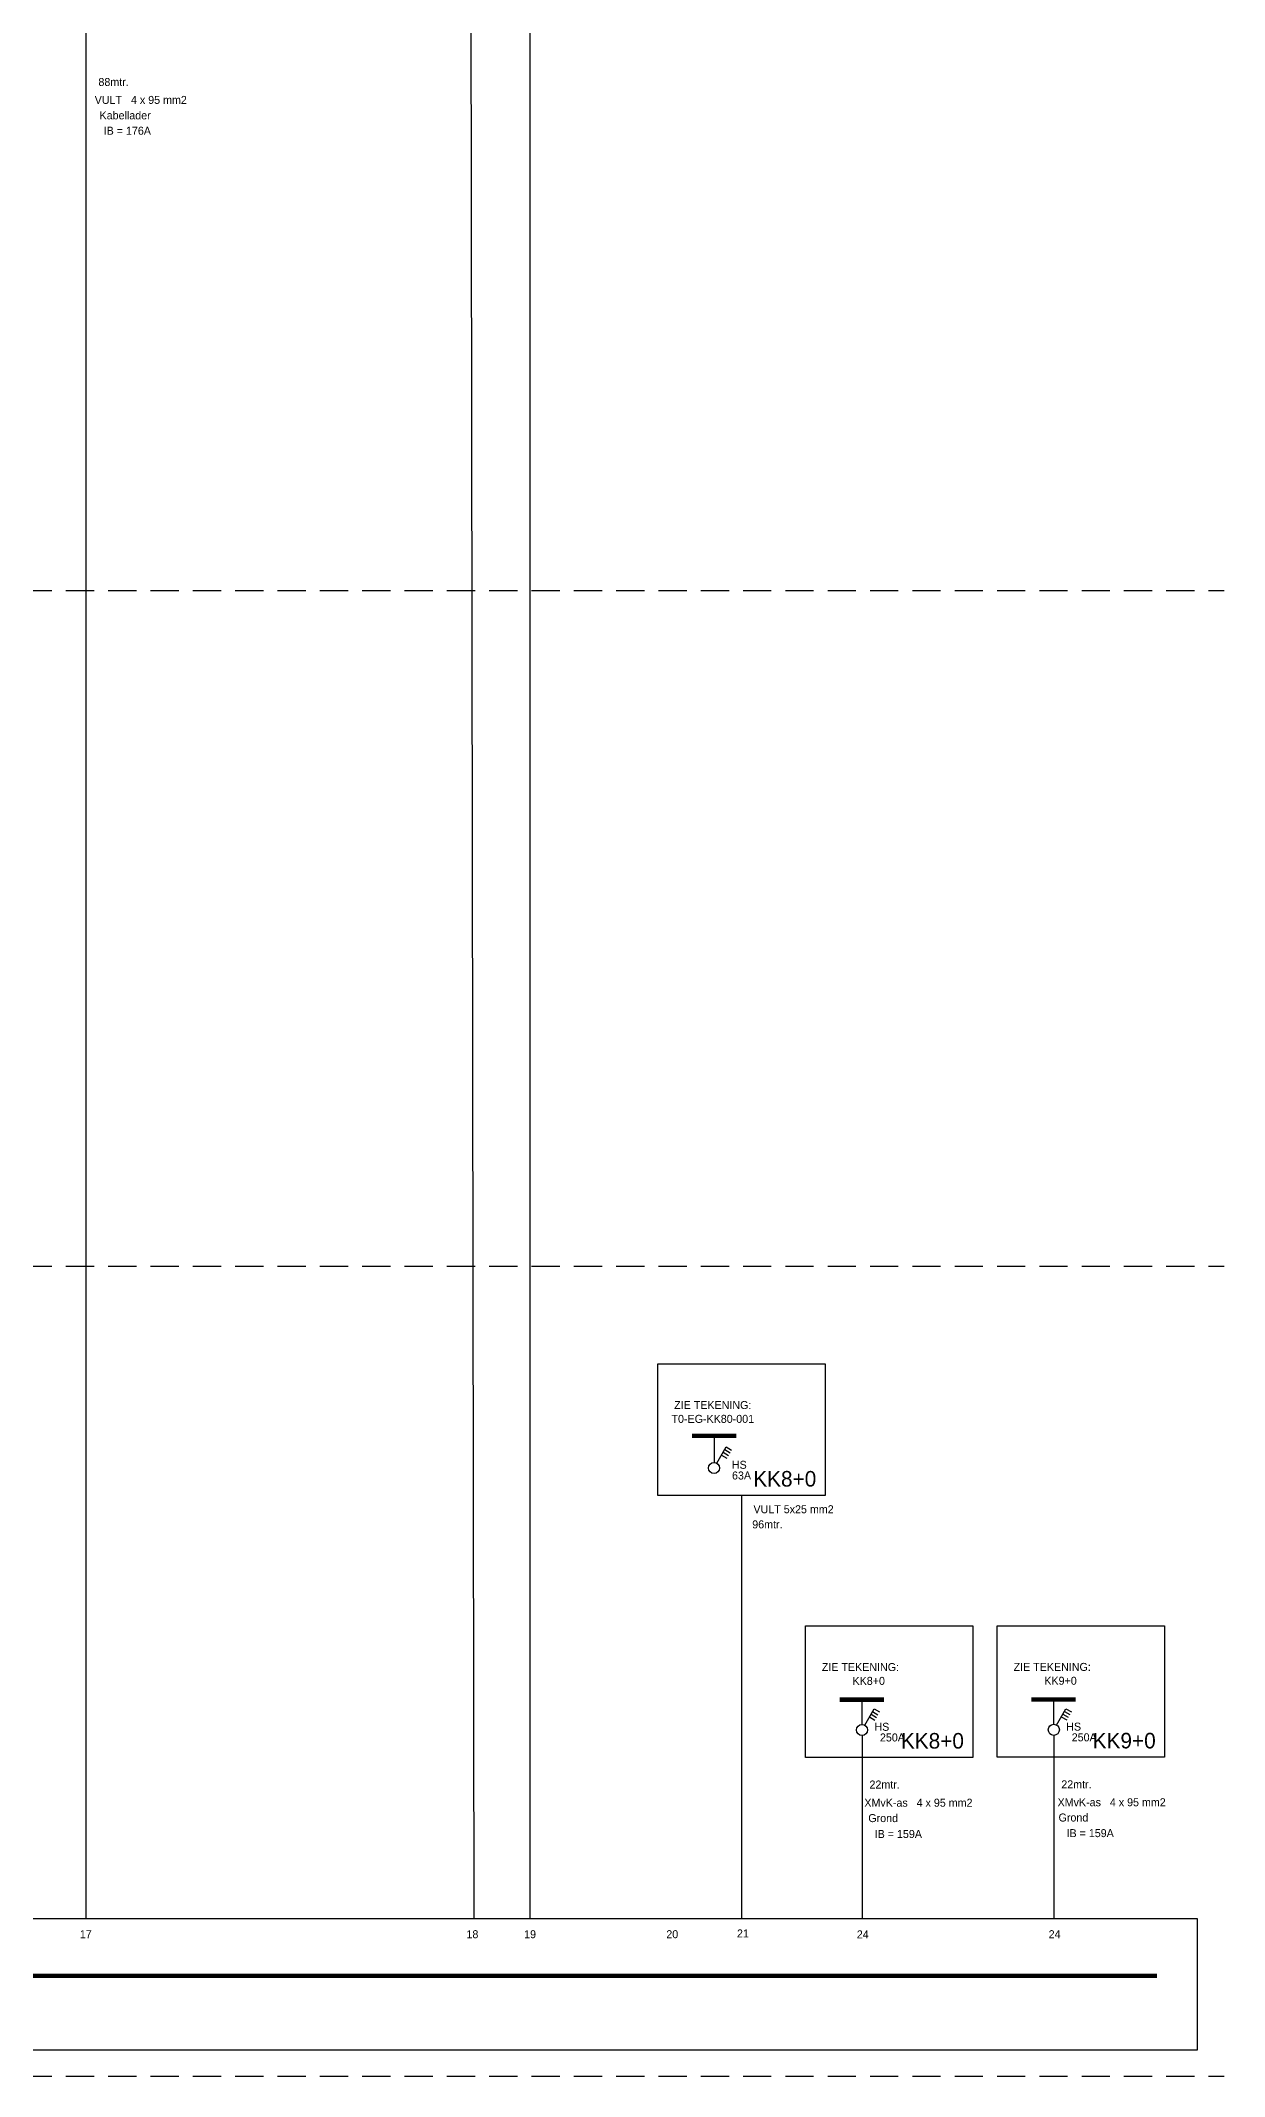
# Model space of a CAD drawing. Header units: millimetres. Extents: x 0 to 1470, y -33 to 858.
# Drawn here: x 1204 to 1470.4, y 0 to 457.9 of the extents above; entities that cross this region are included whole.
import ezdxf
from ezdxf.enums import TextEntityAlignment as Align

# ---------------------------------------------------------------- set-up
doc = ezdxf.new("R2010")
doc.units = ezdxf.units.MM
doc.linetypes.add('HIDDEN', pattern=[9.525, 6.35, -3.175])
doc.layers.get('0').update_dxf_attribs({"linetype": 'CONTINUOUS'})
for name, color, linetype in [('EL$1----', 3, 'CONTINUOUS'), ('EL$1----_HKL', 3, 'CONTINUOUS'), ('EL-62-BLK', 3, 'CONTINUOUS'), ('EL6311--', 3, 'CONTINUOUS')]:
    doc.layers.add(name, color=color, linetype=linetype)
doc.styles.add('BURO-018', font='BUROFONT.shx', dxfattribs={"height": 1.8})
doc.styles.add('BURO-025', font='BUROFONT.shx', dxfattribs={"height": 2.5})
doc.styles.add('BURO-035', font='BUROFONT.shx', dxfattribs={"height": 3.5})

# ---------------------------------------------------------------- blocks, each defined once
blk = doc.blocks.new('1114A3A')
at = {"color": 0, "linetype": 'Continuous'}
for p, q in [((0.62, 1.08), (2.74, 4.75)), ((2.74, 4.75), (3.95, 4.05)), ((1.69, 2.93), (2.9, 2.23)), ((2.04, 3.54), (3.25, 2.84)), ((2.39, 4.14), (3.6, 3.44))]:
    blk.add_line(p, q, dxfattribs=at)
blk.add_circle((0, 0), 1.25, dxfattribs=at)
at = {"color": 0, "linetype": 'Continuous', "style": 'BURO-018', "flags": 1}
for tag, p in [('E_ID', (0, 0.08)), ('E_MATCODE', (0, -4.92))]:
    blk.add_attdef(tag, p, '', height=1.8, dxfattribs=at)
at = {"color": 0, "linetype": 'Continuous', "style": 'BURO-018'}
blk.add_attdef('E_IGS', text='', height=1.8, dxfattribs=at).set_placement((3, 0.08), align=Align.MIDDLE_LEFT)

msp = doc.modelspace()

# ---------------------------------------------------------------- linework, layer by layer
at = {"layer": 'EL$1----'}
for p, q in [((1314.06, 825.14), (1314.06, 35.46)), ((1300.33, 770.35), (1301.45, 35.48)), ((1214.12, 488.33), (1214.12, 35.46)), ((1355.54, 143.66), (1355.54, 138.08)), ((1361.7, 130.66), (1361.7, 35.63)), ((1388.77, 84.72), (1388.77, 79.14)), ((1431.94, 84.76), (1431.94, 79.18)), ((1388.84, 76.65), (1388.84, 35.43)), ((1432, 76.69), (1432, 35.46))]:
    msp.add_line(p, q, dxfattribs=at)
at = {"layer": 'EL$1----', "color": 1, "linetype": 'HIDDEN'}
for p, q in [((0, 334.25), (1470.38, 334.25)), ((0, 182.25), (1470.38, 182.25)), ((0, 0), (1470.38, 0))]:
    msp.add_line(p, q, dxfattribs=at)
at = {"layer": 'EL$1----'}
for points in [[(1380.54, 130.66), (1342.85, 130.66), (1342.85, 160.24), (1380.54, 160.24)], [(1413.77, 71.72), (1376.09, 71.72), (1376.09, 101.3), (1413.77, 101.3)], [(1456.94, 71.76), (1419.25, 71.76), (1419.25, 101.34), (1456.94, 101.34)], [(116.1, 5.88), (116.1, 35.46), (1464.27, 35.46), (1464.27, 5.88)]]:
    msp.add_lwpolyline(points, close=True, dxfattribs=at)
at = {"layer": 'EL$1----', "const_width": 1}
for points in [[(1350.54, 144.05), (1360.54, 144.05)], [(1383.77, 84.72), (1393.77, 84.72)], [(1426.94, 84.76), (1436.94, 84.76)], [(646.28, 22.58), (1455.25, 22.58)]]:
    msp.add_lwpolyline(points, dxfattribs=at)

# ---------------------------------------------------------------- block references
at = {"layer": 'EL6311--'}
ref = msp.add_blockref('1114A3A', (1355.54, 136.83), dxfattribs=at)
ref.add_attrib('E_IGS', '63A', dxfattribs={"layer": '0', "color": 1, "linetype": 'Continuous', "height": 1.8, "style": 'BURO-018'}).set_placement((1359.58, 135.15), align=Align.MIDDLE_LEFT)
ref = msp.add_blockref('1114A3A', (1388.83, 77.9), dxfattribs=at)
ref.add_attrib('E_IGS', '250A', dxfattribs={"layer": '0', "color": 1, "linetype": 'Continuous', "height": 1.8, "style": 'BURO-018'}).set_placement((1392.87, 76.22), align=Align.MIDDLE_LEFT)
ref = msp.add_blockref('1114A3A', (1432, 77.94), dxfattribs=at)
ref.add_attrib('E_IGS', '250A', dxfattribs={"layer": '0', "color": 1, "linetype": 'Continuous', "height": 1.8, "style": 'BURO-018'}).set_placement((1436.04, 76.25), align=Align.MIDDLE_LEFT)

# ---------------------------------------------------------------- texts
at = {"layer": 'EL$1----', "color": 1, "style": 'BURO-018'}
for p in [(1359.54, 136.66), (1391.64, 77.72), (1434.8, 77.76)]:
    msp.add_text('HS', height=1.8, dxfattribs=at).set_placement(p)
at = {"layer": 'EL$1----_HKL', "color": 1, "style": 'BURO-018'}
for s, p in [('VULT   4 x 95 mm2', (1216.14, 443.69)), ('XMvK-as   4 x 95 mm2', (1389.36, 60.64)), ('XMvK-as   4 x 95 mm2', (1432.85, 60.74))]:
    msp.add_text(s, height=1.8, dxfattribs=at).set_placement(p)
at = {"layer": 'EL-62-BLK', "color": 1, "style": 'BURO-025'}
for s, p in [('88mtr.', (1220.39, 448.62)), ('Kabellader', (1222.99, 441.12)), ('IB = 176A', (1223.48, 437.66)), ('VULT 5x25 mm2', (1373.43, 127.56)), ('96mtr.', (1367.54, 124.15)), ('22mtr.', (1393.93, 65.63)), ('22mtr.', (1437.1, 65.67)), ('Grond', (1393.6, 58.08)), ('IB = 159A', (1397.01, 54.51)), ('Grond', (1436.42, 58.21)), ('IB = 159A', (1440.19, 54.7)), ('17', (1214.13, 31.96)), ('18', (1301.15, 31.96)), ('19', (1314.13, 31.96)), ('20', (1346.13, 31.96)), ('21', (1362.03, 32.13)), ('24', (1389.01, 31.92)), ('24', (1432.18, 31.96))]:
    msp.add_text(s, height=1.8, dxfattribs=at).set_placement(p, align=Align.MIDDLE_CENTER)
at = {"layer": 'EL-62-BLK', "color": 1, "style": 'BURO-018'}
for s, p in [('ZIE TEKENING:', (1355.25, 151)), ('T0-EG-KK80-001', (1355.25, 147.89)), ('ZIE TEKENING:', (1388.48, 92.06)), ('ZIE TEKENING:', (1431.64, 92.09)), ('KK8+0', (1390.35, 88.95)), ('KK9+0', (1433.52, 88.98))]:
    msp.add_text(s, height=1.8, dxfattribs=at).set_placement(p, align=Align.MIDDLE)
at = {"layer": 'EL-62-BLK', "color": 4, "style": 'BURO-035'}
for s, p in [('KK8+0', (1378.54, 132.66)), ('KK8+0', (1411.77, 73.72)), ('KK9+0', (1454.94, 73.76))]:
    msp.add_text(s, height=3.5, dxfattribs=at).set_placement(p, align=Align.RIGHT)

doc.saveas('drawing.dxf')
